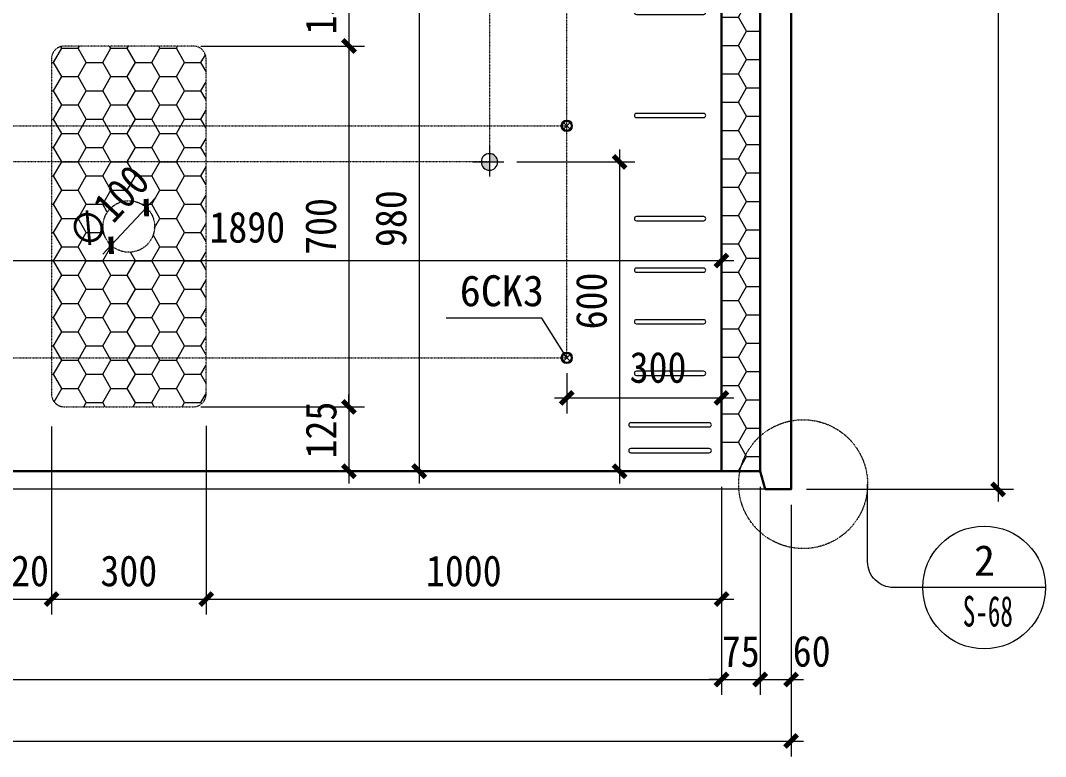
# Model space of a CAD drawing. Header units: millimetres. Extents: x 0 to 12600, y 0 to 8910.
# Drawn here: x 5656 to 7644, y 3202 to 4630 of the extents above; entities that cross this region are included whole.
import ezdxf
from ezdxf.enums import TextEntityAlignment as Align

# ---------------------------------------------------------------- set-up
doc = ezdxf.new("R2010")
doc.units = ezdxf.units.MM
for name, pattern in [('DASH', [0.35, 0.25, -0.1]), ('DOT', [0.25, 0, -0.25]), ('DOTE', [2.42, 2, -0.2, 0.02, -0.2])]:
    doc.linetypes.add(name, pattern=pattern)
for name, color, linetype in [('S-DETL', 4, 'Continuous'), ('YZ-索引图号', 3, 'Continuous'), ('图层6', 50, 'DASH'), ('暗柱钢筋', 7, 'Continuous'), ('洞', 40, 'Continuous'), ('聚苯板', 5, 'Continuous')]:
    doc.layers.add(name, color=color, linetype=linetype)
for name, color, linetype, lineweight in [('YG-标注', 151, 'Continuous', 15), ('YZ-文字', 4, 'Continuous', 13), ('YZ-符号', 96, 'Continuous', 9), ('填充', 7, 'Continuous', 5), ('文字标注', 7, 'Continuous', 15), ('轮廓线', 2, 'Continuous', 13), ('轮廓线0.15', 91, 'Continuous', 15), ('轴线', 1, 'DOTE', 9)]:
    doc.layers.add(name, color=color, linetype=linetype, lineweight=lineweight)
doc.styles.add('YZ-样式 1', font='simhei.ttf', dxfattribs={"width": 0.85})
doc.styles.add('YZ-样式 2', font='simhei.ttf', dxfattribs={"width": 0.9})
doc.styles.add('黑体', font='simhei.ttf')
doc.dimstyles.new('YZ-30', dxfattribs={"dimscale": 30, "dimtxt": 2, "dimasz": 0.8, "dimexe": 1, "dimexo": 1, "dimgap": 0.8, "dimtad": 1, "dimdec": 0, "dimzin": 1, "dimdsep": 46, "dimtxsty": 'YZ-样式 2', "dimblk": 'ARCHTICK', "dimcen": 250, "dimdle": 0.8, "dimclrd": 151, "dimclre": 151, "dimclrt": 7, "dimazin": 0, "dimtfac": 1, "dimtdec": 0, "dimtix": 1, "dimtmove": 2, "dimatfit": 2, "dimldrblk": 'ARCHTICK', "dimfxl": 1, "dimlwd": 9, "dimlwe": 9, "dimarcsym": 0})

# ---------------------------------------------------------------- blocks, each defined once
blk = doc.blocks.new('A$C450513D1')
at = {"layer": '文字标注', "lineweight": 13, "ltscale": 100}
h = blk.add_hatch(color=2, dxfattribs=at)
edge = h.paths.add_edge_path()
edge.add_arc((0, 0), 16, 90, 180)
edge.add_line((-16, 0), (0, 0))
edge.add_line((0, 0), (0, 16))
edge = h.paths.add_edge_path()
edge.add_line((16, 0), (0, 0))
edge.add_line((0, 0), (0, -16))
edge.add_arc((0, 0), 16, 270, 360)
at = {"layer": 'S-DETL', "color": 7, "lineweight": 13}
blk.add_circle((0, 0), 16, dxfattribs=at)
at = {"layer": '轴线', "color": 1, "linetype": 'DOTE', "lineweight": 5, "ltscale": 30}
for points in [[(0, 32), (0, -32)], [(32, 0), (-32, 0)]]:
    blk.add_lwpolyline(points, dxfattribs=at)
blk = doc.blocks.new('A$C15E43CF4')
at = {"layer": '洞', "lineweight": 30}
blk.add_circle((0, 0), 10, dxfattribs=at)
at = {"layer": '轴线', "color": 1, "linetype": 'DOTE', "lineweight": 13, "ltscale": 30}
for p, q in [((7.1, 7.1), (-7.1, -7.1)), ((-7.1, 7.1), (7.1, -7.1))]:
    blk.add_line(p, q, dxfattribs=at)
blk = doc.blocks.new('*U271')
at = {"layer": 'YG-标注'}
blk.add_blockref('A$C15E43CF4', (0, 0), dxfattribs=at)
blk = doc.blocks.new('*U272')
at = {"layer": 'YG-标注', "color": 0, "linetype": 'ByBlock', "lineweight": -2}
for p in [(0, 2250), (0, 1800), (0, 1350), (0, 900), (0, 450), (0, 0)]:
    blk.add_blockref('*U271', p, dxfattribs=at)
blk = doc.blocks.new('*U269')
at = {"layer": '暗柱钢筋', "color": 1, "lineweight": 9, "ltscale": 100}
blk.add_lwpolyline([(65.2, 4), (-65.2, 4, 1), (-65.2, -4), (65.2, -4), (65.2, -4, 1)], format="xyb", close=True, dxfattribs=at)
blk = doc.blocks.new('*U270')
at = {"layer": '暗柱钢筋', "color": 0, "linetype": 'ByBlock', "lineweight": -2}
for p in [(0, 2000), (0, 1800), (0, 1600), (0, 1400), (0, 1200), (0, 1000), (0, 800), (0, 600), (0, 400), (0, 200), (0, 0)]:
    blk.add_blockref('*U269', p, dxfattribs=at)
blk = doc.blocks.new('_ArchTick')
at = {"color": 0, "linetype": 'ByBlock', "const_width": 0.4}
blk.add_lwpolyline([(-0.5, -0.5), (0.5, 0.5)], dxfattribs=at)
blk = doc.blocks.new('*D344')
at = {"layer": 'Defpoints', "color": 0, "transparency": 16777216}
for p in [(3425.5, 3720.3), (7150.5, 3720.3), (7150.5, 3232)]:
    blk.add_point(p, dxfattribs=at)
at = {"layer": 'YG-标注', "color": 151, "lineweight": 9, "transparency": 16777216}
for p, q in [((3425.5, 3690.3), (3425.5, 3202)), ((7150.5, 3690.3), (7150.5, 3202)), ((3401.5, 3232), (7174.5, 3232))]:
    blk.add_line(p, q, dxfattribs=at)
at = {"layer": 'YG-标注', "color": 151, "lineweight": 9, "transparency": 16777216, "xscale": 24, "yscale": 24, "zscale": 24, "rotation": 180}
blk.add_blockref('_ArchTick', (3425.5, 3232), dxfattribs=at)
at = {"layer": 'YG-标注', "color": 151, "lineweight": 9, "transparency": 16777216, "xscale": 24, "yscale": 24, "zscale": 24}
blk.add_blockref('_ArchTick', (7150.5, 3232), dxfattribs=at)
at = {"layer": 'YG-标注', "color": 7, "transparency": 16777216, "insert": (5288, 3286), "char_height": 60, "attachment_point": 5, "style": 'YZ-样式 2'}
blk.add_mtext('3725', dxfattribs=at)
blk = doc.blocks.new('*D346')
at = {"layer": 'Defpoints', "color": 0, "transparency": 16777216}
for p in [(3715.5, 3755.3), (7015.5, 3755.3), (7015.5, 3351.4)]:
    blk.add_point(p, dxfattribs=at)
at = {"layer": 'YG-标注', "color": 151, "lineweight": 9, "transparency": 16777216}
for p, q in [((3715.5, 3725.3), (3715.5, 3321.4)), ((7015.5, 3725.3), (7015.5, 3321.4)), ((3691.5, 3351.4), (7039.5, 3351.4))]:
    blk.add_line(p, q, dxfattribs=at)
at = {"layer": 'YG-标注', "color": 151, "lineweight": 9, "transparency": 16777216, "xscale": 24, "yscale": 24, "zscale": 24, "rotation": 180}
blk.add_blockref('_ArchTick', (3715.5, 3351.4), dxfattribs=at)
at = {"layer": 'YG-标注', "color": 151, "lineweight": 9, "transparency": 16777216, "xscale": 24, "yscale": 24, "zscale": 24}
blk.add_blockref('_ArchTick', (7015.5, 3351.4), dxfattribs=at)
at = {"layer": 'YG-标注', "color": 7, "transparency": 16777216, "insert": (5365.5, 3405.8), "char_height": 60, "attachment_point": 5, "style": 'YZ-样式 2'}
blk.add_mtext('3300', dxfattribs=at)
blk = doc.blocks.new('*D347')
at = {"layer": 'Defpoints', "color": 0, "transparency": 16777216}
for p in [(7015.5, 3755.3), (7090.5, 3755.3), (7090.5, 3351.4)]:
    blk.add_point(p, dxfattribs=at)
at = {"layer": 'YG-标注', "color": 151, "lineweight": 9, "transparency": 16777216}
for p, q in [((7015.5, 3725.3), (7015.5, 3321.4)), ((7090.5, 3725.3), (7090.5, 3321.4)), ((7015.5, 3351.4), (6991.5, 3351.4)), ((7015.5, 3351.4), (7090.5, 3351.4)), ((7090.5, 3351.4), (7114.5, 3351.4))]:
    blk.add_line(p, q, dxfattribs=at)
at = {"layer": 'YG-标注', "color": 151, "lineweight": 9, "transparency": 16777216, "xscale": 24, "yscale": 24, "zscale": 24}
blk.add_blockref('_ArchTick', (7015.5, 3351.4), dxfattribs=at)
at = {"layer": 'YG-标注', "color": 151, "lineweight": 9, "transparency": 16777216, "xscale": 24, "yscale": 24, "zscale": 24, "rotation": 180}
blk.add_blockref('_ArchTick', (7090.5, 3351.4), dxfattribs=at)
at = {"layer": 'YG-标注', "color": 7, "transparency": 16777216, "insert": (7053, 3405.4), "char_height": 60, "attachment_point": 5, "style": 'YZ-样式 2'}
blk.add_mtext('75', dxfattribs=at)
blk = doc.blocks.new('*D348')
at = {"layer": 'Defpoints', "color": 0, "transparency": 16777216}
for p in [(7090.5, 3755.3), (7150.5, 3720.3), (7150.5, 3351.4)]:
    blk.add_point(p, dxfattribs=at)
at = {"layer": 'YG-标注', "color": 151, "lineweight": 9, "transparency": 16777216}
for p, q in [((7090.5, 3725.3), (7090.5, 3321.4)), ((7150.5, 3690.3), (7150.5, 3321.4)), ((7066.5, 3351.4), (7174.5, 3351.4))]:
    blk.add_line(p, q, dxfattribs=at)
at = {"layer": 'YG-标注', "color": 151, "lineweight": 9, "transparency": 16777216, "xscale": 24, "yscale": 24, "zscale": 24, "rotation": 180}
blk.add_blockref('_ArchTick', (7090.5, 3351.4), dxfattribs=at)
at = {"layer": 'YG-标注', "color": 151, "lineweight": 9, "transparency": 16777216, "xscale": 24, "yscale": 24, "zscale": 24}
blk.add_blockref('_ArchTick', (7150.5, 3351.4), dxfattribs=at)
at = {"layer": 'YG-标注', "color": 7, "transparency": 16777216, "insert": (7190.5, 3405.8), "char_height": 60, "attachment_point": 5, "style": 'YZ-样式 2'}
blk.add_mtext('60', dxfattribs=at)
blk = doc.blocks.new('*D350')
at = {"layer": 'Defpoints', "color": 0, "transparency": 16777216}
for p in [(7015.5, 4163.8), (5125.5, 4061.3), (7015.5, 3821.7)]:
    blk.add_point(p, dxfattribs=at)
at = {"layer": 'YG-标注', "color": 151, "lineweight": 9, "transparency": 16777216}
for p, q in [((5125.5, 4091.3), (5125.5, 4193.8)), ((7015.5, 3851.7), (7015.5, 4193.8)), ((5101.5, 4163.8), (7039.5, 4163.8))]:
    blk.add_line(p, q, dxfattribs=at)
at = {"layer": 'YG-标注', "color": 151, "lineweight": 9, "transparency": 16777216, "xscale": 24, "yscale": 24, "zscale": 24, "rotation": 180}
blk.add_blockref('_ArchTick', (5125.5, 4163.8), dxfattribs=at)
at = {"layer": 'YG-标注', "color": 151, "lineweight": 9, "transparency": 16777216, "xscale": 24, "yscale": 24, "zscale": 24}
blk.add_blockref('_ArchTick', (7015.5, 4163.8), dxfattribs=at)
at = {"layer": 'YG-标注', "color": 7, "transparency": 16777216, "insert": (6095.7, 4228.4), "char_height": 60, "attachment_point": 5, "style": 'YZ-样式 2'}
blk.add_mtext('1890', dxfattribs=at)
blk = doc.blocks.new('*D357')
at = {"layer": 'Defpoints', "color": 0, "transparency": 16777216}
for p in [(6715.5, 3975.3), (7015.5, 3975.3), (7015.5, 3897.5)]:
    blk.add_point(p, dxfattribs=at)
at = {"layer": 'YG-标注', "color": 151, "lineweight": 9, "transparency": 16777216}
for p, q in [((6715.5, 3945.3), (6715.5, 3867.5)), ((7015.5, 3945.3), (7015.5, 3867.5)), ((6691.5, 3897.5), (7039.5, 3897.5))]:
    blk.add_line(p, q, dxfattribs=at)
at = {"layer": 'YG-标注', "color": 151, "lineweight": 9, "transparency": 16777216, "xscale": 24, "yscale": 24, "zscale": 24, "rotation": 180}
blk.add_blockref('_ArchTick', (6715.5, 3897.5), dxfattribs=at)
at = {"layer": 'YG-标注', "color": 151, "lineweight": 9, "transparency": 16777216, "xscale": 24, "yscale": 24, "zscale": 24}
blk.add_blockref('_ArchTick', (7015.5, 3897.5), dxfattribs=at)
at = {"layer": 'YG-标注', "color": 7, "transparency": 16777216, "insert": (6892.5, 3956.4), "char_height": 60, "attachment_point": 5, "style": 'YZ-样式 2'}
blk.add_mtext('300', dxfattribs=at)
blk = doc.blocks.new('*D373')
at = {"layer": 'Defpoints', "color": 0, "transparency": 16777216}
for p in [(6065.5, 4735.3), (6429, 3755.3), (6582.3, 3755.3)]:
    blk.add_point(p, dxfattribs=at)
at = {"layer": 'YG-标注', "color": 151, "lineweight": 9, "transparency": 16777216}
for p, q in [((6429, 4759.3), (6429, 3731.3)), ((6095.5, 4735.3), (6459, 4735.3)), ((6552.3, 3755.3), (6399, 3755.3))]:
    blk.add_line(p, q, dxfattribs=at)
at = {"layer": 'YG-标注', "color": 151, "lineweight": 9, "transparency": 16777216, "xscale": 24, "yscale": 24, "zscale": 24}
for p, rotation in [((6429, 4735.3), 90), ((6429, 3755.3), 270)]:
    blk.add_blockref('_ArchTick', p, dxfattribs=dict(at, rotation=rotation))
at = {"layer": 'YG-标注', "color": 7, "transparency": 16777216, "insert": (6374.7, 4245.3), "char_height": 60, "attachment_point": 5, "rotation": 90, "style": 'YZ-样式 2'}
blk.add_mtext('980', dxfattribs=at)
blk = doc.blocks.new('*D381')
at = {"layer": 'Defpoints', "color": 0, "transparency": 16777216}
for p in [(6588.8, 4355.3), (6588.8, 3755.3), (6817.7, 3755.3)]:
    blk.add_point(p, dxfattribs=at)
at = {"layer": 'YG-标注', "color": 151, "lineweight": 9, "transparency": 16777216}
for p, q in [((6817.7, 4379.3), (6817.7, 3731.3)), ((6618.8, 4355.3), (6847.7, 4355.3)), ((6618.8, 3755.3), (6847.7, 3755.3))]:
    blk.add_line(p, q, dxfattribs=at)
at = {"layer": 'YG-标注', "color": 151, "lineweight": 9, "transparency": 16777216, "xscale": 24, "yscale": 24, "zscale": 24}
for p, rotation in [((6817.7, 4355.3), 90), ((6817.7, 3755.3), 270)]:
    blk.add_blockref('_ArchTick', p, dxfattribs=dict(at, rotation=rotation))
at = {"layer": 'YG-标注', "color": 7, "transparency": 16777216, "insert": (6763.4, 4085.6), "char_height": 60, "attachment_point": 5, "rotation": 90, "style": 'YZ-样式 2'}
blk.add_mtext('600', dxfattribs=at)
blk = doc.blocks.new('*D389')
at = {"layer": 'Defpoints', "color": 0, "transparency": 16777216}
for p in [(6065.5, 4735.3), (5975.8, 4580), (6292.9, 4580)]:
    blk.add_point(p, dxfattribs=at)
at = {"layer": 'YG-标注', "color": 151, "lineweight": 9, "transparency": 16777216}
for p, q in [((6292.9, 4759.3), (6292.9, 4556)), ((6095.5, 4735.3), (6322.9, 4735.3)), ((6005.8, 4580), (6322.9, 4580))]:
    blk.add_line(p, q, dxfattribs=at)
at = {"layer": 'YG-标注', "color": 151, "lineweight": 9, "transparency": 16777216, "xscale": 24, "yscale": 24, "zscale": 24}
for p, rotation in [((6292.9, 4735.3), 90), ((6292.9, 4580), 270)]:
    blk.add_blockref('_ArchTick', p, dxfattribs=dict(at, rotation=rotation))
at = {"layer": 'YG-标注', "color": 7, "transparency": 16777216, "insert": (6238.9, 4657.6), "char_height": 60, "attachment_point": 5, "rotation": 90, "style": 'YZ-样式 2'}
blk.add_mtext('155', dxfattribs=at)
blk = doc.blocks.new('*D390')
at = {"layer": 'Defpoints', "color": 0, "transparency": 16777216}
for p in [(5975.8, 4580), (5975.8, 3880.3), (6292.9, 3880.3)]:
    blk.add_point(p, dxfattribs=at)
at = {"layer": 'YG-标注', "color": 151, "lineweight": 9, "transparency": 16777216}
for p, q in [((6292.9, 4604), (6292.9, 3856.3)), ((6005.8, 4580), (6322.9, 4580)), ((6005.8, 3880.3), (6322.9, 3880.3))]:
    blk.add_line(p, q, dxfattribs=at)
at = {"layer": 'YG-标注', "color": 151, "lineweight": 9, "transparency": 16777216, "xscale": 24, "yscale": 24, "zscale": 24}
for p, rotation in [((6292.9, 4580), 90), ((6292.9, 3880.3), 270)]:
    blk.add_blockref('_ArchTick', p, dxfattribs=dict(at, rotation=rotation))
at = {"layer": 'YG-标注', "color": 7, "transparency": 16777216, "insert": (6238.5, 4230.1), "char_height": 60, "attachment_point": 5, "rotation": 90, "style": 'YZ-样式 2'}
blk.add_mtext('700', dxfattribs=at)
blk = doc.blocks.new('*D391')
at = {"layer": 'Defpoints', "color": 0, "transparency": 16777216}
for p in [(5975.8, 3880.3), (5915.9, 3755.3), (6292.9, 3755.3)]:
    blk.add_point(p, dxfattribs=at)
at = {"layer": 'YG-标注', "color": 151, "lineweight": 9, "transparency": 16777216}
for p, q in [((6292.9, 3880.3), (6292.9, 3904.3)), ((6005.8, 3880.3), (6322.9, 3880.3)), ((6292.9, 3880.3), (6292.9, 3755.3)), ((5945.9, 3755.3), (6322.9, 3755.3)), ((6292.9, 3755.3), (6292.9, 3731.3))]:
    blk.add_line(p, q, dxfattribs=at)
at = {"layer": 'YG-标注', "color": 151, "lineweight": 9, "transparency": 16777216, "xscale": 24, "yscale": 24, "zscale": 24}
for p, rotation in [((6292.9, 3880.3), 270), ((6292.9, 3755.3), 90)]:
    blk.add_blockref('_ArchTick', p, dxfattribs=dict(at, rotation=rotation))
at = {"layer": 'YG-标注', "color": 7, "transparency": 16777216, "insert": (6239.1, 3835.1), "char_height": 60, "attachment_point": 5, "rotation": 90, "style": 'YZ-样式 2'}
blk.add_mtext('125', dxfattribs=at)
blk = doc.blocks.new('*D476')
at = {"layer": 'Defpoints', "color": 0, "transparency": 16777216}
for p in [(7150.5, 6600.3), (7150.5, 3720.3), (7552.1, 3720.3)]:
    blk.add_point(p, dxfattribs=at)
at = {"layer": 'YG-标注', "color": 151, "lineweight": 9, "transparency": 16777216}
for p, q in [((7552.1, 6624.3), (7552.1, 3696.3)), ((7180.5, 6600.3), (7582.1, 6600.3)), ((7180.5, 3720.3), (7582.1, 3720.3))]:
    blk.add_line(p, q, dxfattribs=at)
at = {"layer": 'YG-标注', "color": 151, "lineweight": 9, "transparency": 16777216, "xscale": 24, "yscale": 24, "zscale": 24}
for p, rotation in [((7552.1, 6600.3), 90), ((7552.1, 3720.3), 270)]:
    blk.add_blockref('_ArchTick', p, dxfattribs=dict(at, rotation=rotation))
at = {"layer": 'YG-标注', "color": 7, "transparency": 16777216, "insert": (7497.8, 5160.3), "char_height": 60, "attachment_point": 5, "rotation": 90, "style": 'YZ-样式 2'}
blk.add_mtext('2880', dxfattribs=at)
blk = doc.blocks.new('*D478')
at = {"layer": 'Defpoints', "color": 0, "transparency": 16777216}
for p in [(5900, 4266.7), (5831.7, 4193.6)]:
    blk.add_point(p, dxfattribs=at)
at = {"layer": 'YZ-符号', "color": 151, "lineweight": 9, "transparency": 16777216}
for p, q in [((5900, 4266.7), (5916.4, 4284.2)), ((5831.7, 4193.6), (5900, 4266.7)), ((5831.7, 4193.6), (5815.4, 4176.1))]:
    blk.add_line(p, q, dxfattribs=at)
at = {"layer": 'YZ-符号', "color": 151, "lineweight": 9, "transparency": 16777216, "xscale": 24, "yscale": 24, "zscale": 24}
for p, rotation in [((5900, 4266.7), 226.9311766599854), ((5831.7, 4193.6), 46.93117665998538)]:
    blk.add_blockref('_ArchTick', p, dxfattribs=dict(at, rotation=rotation))
at = {"layer": 'YZ-符号', "color": 7, "transparency": 16777216, "insert": (5826.2, 4267.2), "char_height": 60, "attachment_point": 5, "rotation": 46.9312, "style": 'YZ-样式 2'}
blk.add_mtext('∅100', dxfattribs=at)
blk = doc.blocks.new('*D486')
at = {"layer": 'Defpoints', "color": 0, "transparency": 16777216}
for p in [(5716, 3871.8), (6015.9, 3873.5), (6015.9, 3507.4)]:
    blk.add_point(p, dxfattribs=at)
at = {"layer": 'YG-标注', "color": 151, "lineweight": 9, "transparency": 16777216}
for p, q in [((5716, 3841.8), (5716, 3477.4)), ((6015.9, 3843.5), (6015.9, 3477.4)), ((5692, 3507.4), (6039.9, 3507.4))]:
    blk.add_line(p, q, dxfattribs=at)
at = {"layer": 'YG-标注', "color": 151, "lineweight": 9, "transparency": 16777216, "xscale": 24, "yscale": 24, "zscale": 24, "rotation": 180}
blk.add_blockref('_ArchTick', (5716, 3507.4), dxfattribs=at)
at = {"layer": 'YG-标注', "color": 151, "lineweight": 9, "transparency": 16777216, "xscale": 24, "yscale": 24, "zscale": 24}
blk.add_blockref('_ArchTick', (6015.9, 3507.4), dxfattribs=at)
at = {"layer": 'YG-标注', "color": 7, "transparency": 16777216, "insert": (5865.9, 3561.7), "char_height": 60, "attachment_point": 5, "style": 'YZ-样式 2'}
blk.add_mtext('300', dxfattribs=at)
blk = doc.blocks.new('*D488')
at = {"layer": 'Defpoints', "color": 0, "transparency": 16777216}
for p in [(5595.9, 3873.5), (5716, 3871.8), (5716, 3507.4)]:
    blk.add_point(p, dxfattribs=at)
at = {"layer": 'YG-标注', "color": 151, "lineweight": 9, "transparency": 16777216}
for p, q in [((5595.9, 3843.5), (5595.9, 3477.4)), ((5716, 3841.8), (5716, 3477.4)), ((5595.9, 3507.4), (5571.9, 3507.4)), ((5595.9, 3507.4), (5716, 3507.4)), ((5716, 3507.4), (5740, 3507.4))]:
    blk.add_line(p, q, dxfattribs=at)
at = {"layer": 'YG-标注', "color": 151, "lineweight": 9, "transparency": 16777216, "xscale": 24, "yscale": 24, "zscale": 24}
blk.add_blockref('_ArchTick', (5595.9, 3507.4), dxfattribs=at)
at = {"layer": 'YG-标注', "color": 151, "lineweight": 9, "transparency": 16777216, "xscale": 24, "yscale": 24, "zscale": 24, "rotation": 180}
blk.add_blockref('_ArchTick', (5716, 3507.4), dxfattribs=at)
at = {"layer": 'YG-标注', "color": 7, "transparency": 16777216, "insert": (5655.9, 3561.7), "char_height": 60, "attachment_point": 5, "style": 'YZ-样式 2'}
blk.add_mtext('120', dxfattribs=at)
blk = doc.blocks.new('*D489')
at = {"layer": 'Defpoints', "color": 0, "transparency": 16777216}
for p in [(6015.9, 3873.5), (7015.5, 3627.7), (7015.5, 3507.4)]:
    blk.add_point(p, dxfattribs=at)
at = {"layer": 'YG-标注', "color": 151, "lineweight": 9, "transparency": 16777216}
for p, q in [((6015.9, 3843.5), (6015.9, 3477.4)), ((7015.5, 3597.7), (7015.5, 3477.4)), ((5991.9, 3507.4), (7039.5, 3507.4))]:
    blk.add_line(p, q, dxfattribs=at)
at = {"layer": 'YG-标注', "color": 151, "lineweight": 9, "transparency": 16777216, "xscale": 24, "yscale": 24, "zscale": 24, "rotation": 180}
blk.add_blockref('_ArchTick', (6015.9, 3507.4), dxfattribs=at)
at = {"layer": 'YG-标注', "color": 151, "lineweight": 9, "transparency": 16777216, "xscale": 24, "yscale": 24, "zscale": 24}
blk.add_blockref('_ArchTick', (7015.5, 3507.4), dxfattribs=at)
at = {"layer": 'YG-标注', "color": 7, "transparency": 16777216, "insert": (6515.7, 3561.7), "char_height": 60, "attachment_point": 5, "style": 'YZ-样式 2'}
blk.add_mtext('1000', dxfattribs=at)

msp = doc.modelspace()

# ---------------------------------------------------------------- hatches: boundary and pattern name
at = {"layer": '填充', "lineweight": 9}
h = msp.add_hatch(dxfattribs=at)
h.set_pattern_fill('HONEY', color=43, scale=10)
h.set_pattern_definition([(0, (-18034.248, 8430.744), (47.625, 27.496306), [31.75, -63.5]), (120, (-18034.248, 8430.744), (-47.625, 27.496307), [31.75, -63.5]), (60, (-18034.248, 8430.744), (1e-07, 54.992613), [-63.5, 31.75])])
h.paths.add_polyline_path([(7015.5, 3755.3), (7090.5, 3755.3), (7090.5, 6435.3), (7055.5, 6435.3), (7055.5, 6635.3), (7015.5, 6635.3)])
h = msp.add_hatch(dxfattribs=at)
h.set_pattern_fill('HONEY', color=43, scale=10, style=0)
h.set_pattern_definition([(0, (-21839.008, -5680.424), (47.625, 27.496306), [31.75, -63.5]), (120, (-21839.008, -5680.424), (-47.625, 27.496307), [31.75, -63.5]), (60, (-21839.008, -5680.424), (1e-07, 54.992613), [-63.5, 31.75])])
edge = h.paths.add_edge_path()
edge.add_line((6015.9, 3905.3), (6015.9, 4555))
edge.add_arc((5990.9, 4555), 25, 0, 90)
edge.add_line((5990.9, 4580), (5740.9, 4580))
edge.add_arc((5740.9, 4555), 25, 90, 180)
edge.add_line((5715.9, 4555), (5715.9, 3905.3))
edge.add_arc((5740.9, 3905.3), 25, 180, 270)
edge.add_line((5740.9, 3880.3), (5990.9, 3880.3))
edge.add_arc((5990.9, 3905.3), 25, 270, 360)
edge = h.paths.add_edge_path(flags=16)
edge.add_arc((5865.9, 4230.1), 50, 0, 360)

# ---------------------------------------------------------------- linework, layer by layer
at = {"layer": 'YZ-符号'}
msp.add_lwpolyline([(6715.5, 3975.3), (6667, 4052.5), (6481.8, 4052.5)], dxfattribs=at)
at = {"layer": 'YZ-符号', "color": 1, "ltscale": 100}
msp.add_lwpolyline([(7644, 3529.8), (7348.9, 3529.8, -0.414214), (7298.9, 3579.8), (7298.9, 3730.3)], format="xyb", dxfattribs=at)
at = {"layer": 'YZ-符号', "color": 1, "linetype": 'DASH', "ltscale": 0.1}
msp.add_circle((7173.9, 3730.3), 125, dxfattribs=at)
at = {"layer": 'YZ-符号', "color": 1, "ltscale": 100}
msp.add_circle((7525, 3529.8), 119, dxfattribs=at)
at = {"layer": '暗柱钢筋', "color": 1, "lineweight": 9, "ltscale": 100}
for points in [[(6980.9, 4149.3), (6850.6, 4149.3, 1), (6850.6, 4141.3), (6980.9, 4141.3), (6980.9, 4141.3, 1)], [(6980.9, 4049.3), (6850.6, 4049.3, 1), (6850.6, 4041.3), (6980.9, 4041.3), (6980.9, 4041.3, 1)], [(6980.9, 3949.3), (6850.6, 3949.3, 1), (6850.6, 3941.3), (6980.9, 3941.3), (6980.9, 3941.3, 1)], [(6991.9, 3849.3), (6839.6, 3849.3, 1), (6839.6, 3841.3), (6991.9, 3841.3), (6991.9, 3841.3, 1)], [(6991.9, 3799.3), (6839.6, 3799.3, 1), (6839.6, 3791.3), (6991.9, 3791.3), (6991.9, 3791.3, 1)]]:
    msp.add_lwpolyline(points, format="xyb", close=True, dxfattribs=at)
at = {"layer": '聚苯板', "color": 6, "linetype": 'DASH', "lineweight": 9, "ltscale": 0.2}
msp.add_lwpolyline([(6015.9, 3905.3), (6015.9, 4555, 0.414214), (5990.9, 4580), (5740.9, 4580, 0.414214), (5715.9, 4555), (5715.9, 3905.3, 0.414214), (5740.9, 3880.3), (5990.9, 3880.3, 0.414214)], format="xyb", close=True, dxfattribs=at)
msp.add_circle((5865.9, 4230.1), 50, dxfattribs=at)
at = {"layer": '轮廓线', "lineweight": 30}
msp.add_line((7015.5, 3755.3), (7090.5, 3755.3), dxfattribs=at)
msp.add_line((7015.5, 3755.3), (7090.5, 3755.3), dxfattribs=at)
msp.add_lwpolyline([(7090.5, 6435.3), (7090.5, 3755.3), (7100.5, 3720.3), (7150.5, 3720.3), (7150.5, 6600.3), (7090.5, 6600.3), (7080.5, 6635.3), (7055.5, 6635.3), (7055.5, 6435.3), (7090.5, 6435.3), (7090.5, 6435.3)], dxfattribs=at)
msp.add_lwpolyline([(3715.5, 6475.3), (7015.5, 6475.3), (7015.5, 3755.3), (3715.5, 3755.3)], close=True, dxfattribs=at)
at = {"layer": '轮廓线0.15', "color": 3, "lineweight": 15}
msp.add_lwpolyline([(7150.5, 6600.3), (7150.5, 3720.3), (4735.5, 3720.3)], dxfattribs=at)
at = {"layer": '轴线', "color": 253, "linetype": 'DOT', "lineweight": 15, "ltscale": 0.1}
for p, q in [((6715.5, 3975.3), (6715.5, 6225.3)), ((3817.7, 4426), (6715.5, 4425.3)), ((3817.7, 3976), (6715.5, 3975.3))]:
    msp.add_line(p, q, dxfattribs=at)
msp.add_lwpolyline([(4015.5, 5875.3), (6565.5, 5875.3), (6565.5, 4355.3), (4015.5, 4355.3)], close=True, dxfattribs=at)

# ---------------------------------------------------------------- block references
at = {"layer": 'YG-标注', "xscale": -1}
msp.add_blockref('*U272', (6715.5, 3975.3), dxfattribs=at)
at = {"layer": '图层6', "xscale": -1}
msp.add_blockref('A$C450513D1', (6565.5, 4355.3), dxfattribs=at)
at = {"layer": '暗柱钢筋', "color": 3, "lineweight": 9}
msp.add_blockref('*U270', (6915.8, 4245.3), dxfattribs=at)

# ---------------------------------------------------------------- texts
at = {"layer": 'YZ-文字', "style": '黑体'}
msp.add_text('6CK3', height=60, rotation=0, dxfattribs=at).set_placement((6671.1, 4057.4), align=Align.BOTTOM_RIGHT)
at = {"layer": 'YZ-索引图号', "color": 3, "ltscale": 100, "style": 'YZ-样式 1'}
msp.add_text('2', height=59.5, dxfattribs=at).set_placement((7525.7, 3552.5), align=Align.CENTER)
at = {"layer": 'YZ-索引图号', "color": 3, "ltscale": 100, "style": 'YZ-样式 2', "width": 0.6}
msp.add_text('S-68', height=59.52, dxfattribs=at).set_placement((7532.2, 3454), align=Align.CENTER)

# ---------------------------------------------------------------- dimensions: what is measured, and where the dimension line sits
at = {"layer": 'YG-标注', "color": 0}
dim = msp.add_linear_dim(base=(7552.1, 3720.3), p1=(7150.5, 6600.3), p2=(7150.5, 3720.3), angle=90, dimstyle='YZ-30', override={"dimfxl": 20}, dxfattribs=at)
dim.commit()
dim.dimension.update_dxf_attribs({"geometry": '*D476', "text_midpoint": (7497.8, 5160.3)})
at = {"layer": 'YG-标注', "color": 3}
for base, p1, p2, picture, middle in [((6292.9, 4580), (6065.5, 4735.3), (5975.8, 4580), '*D389', (6238.9, 4657.6)), ((6429, 3755.3), (6065.5, 4735.3), (6582.3, 3755.3), '*D373', (6374.7, 4245.3)), ((6292.9, 3880.3), (5975.8, 4580), (5975.8, 3880.3), '*D390', (6238.5, 4230.1))]:
    dim = msp.add_linear_dim(base=base, p1=p1, p2=p2, angle=90, dimstyle='YZ-30', override={"dimfxl": 20}, dxfattribs=at)
    dim.commit()
    dim.dimension.update_dxf_attribs({"geometry": picture, "text_midpoint": middle})
for base, p1, p2, picture, middle in [((6817.7, 3755.3), (6588.8, 4355.3), (6588.8, 3755.3), '*D381', (6763.4, 4085.6)), ((6292.9, 3755.3), (5975.8, 3880.3), (5915.9, 3755.3), '*D391', (6239.1, 3835.1))]:
    dim = msp.add_linear_dim(base=base, p1=p1, p2=p2, angle=90, dimstyle='YZ-30', override={"dimfxl": 20}, dxfattribs=at)
    dim.commit()
    dim.dimension.update_dxf_attribs({"geometry": picture, "text_midpoint": middle, "dimtype": 160})
for base, p1, p2, picture, middle in [((7015.5, 4163.8), (5125.5, 4061.3), (7015.5, 3821.7), '*D350', (6095.7, 4228.4)), ((7015.5, 3897.5), (6715.5, 3975.3), (7015.5, 3975.3), '*D357', (6892.5, 3956.4)), ((7150.5, 3351.4), (7090.5, 3755.3), (7150.5, 3720.3), '*D348', (7190.5, 3405.8))]:
    dim = msp.add_linear_dim(base=base, p1=p1, p2=p2, dimstyle='YZ-30', override={"dimfxl": 20}, dxfattribs=at)
    dim.commit()
    dim.dimension.update_dxf_attribs({"geometry": picture, "text_midpoint": middle, "dimtype": 160})
at = {"layer": 'YG-标注', "color": 0}
for base, p1, p2, picture, middle in [((5716, 3507.4), (5595.9, 3873.5), (5716, 3871.8), '*D488', (5655.9, 3561.7)), ((6015.9, 3507.4), (5716, 3871.8), (6015.9, 3873.5), '*D486', (5865.9, 3561.7)), ((7015.5, 3507.4), (6015.9, 3873.5), (7015.5, 3627.7), '*D489', (6515.7, 3561.7))]:
    dim = msp.add_linear_dim(base=base, p1=p1, p2=p2, dimstyle='YZ-30', override={"dimfxl": 20}, dxfattribs=at)
    dim.commit()
    dim.dimension.update_dxf_attribs({"geometry": picture, "text_midpoint": middle})
at = {"layer": 'YG-标注', "color": 3}
for base, p1, p2, picture, middle in [((7015.5, 3351.4), (3715.5, 3755.3), (7015.5, 3755.3), '*D346', (5365.5, 3405.8)), ((7090.5, 3351.4), (7015.5, 3755.3), (7090.5, 3755.3), '*D347', (7053, 3405.4)), ((7150.5, 3232), (3425.5, 3720.3), (7150.5, 3720.3), '*D344', (5288, 3286))]:
    dim = msp.add_linear_dim(base=base, p1=p1, p2=p2, dimstyle='YZ-30', override={"dimfxl": 20}, dxfattribs=at)
    dim.commit()
    dim.dimension.update_dxf_attribs({"geometry": picture, "text_midpoint": middle})
at = {"layer": 'YZ-符号'}
dim = msp.add_diameter_dim_2p(p1=(5831.7, 4193.6), p2=(5900, 4266.7), dimstyle='YZ-30', dxfattribs=at)
dim.commit()
dim.dimension.update_dxf_attribs({"geometry": '*D478', "text_midpoint": (5826.2, 4267.2)})

doc.saveas('drawing.dxf')
